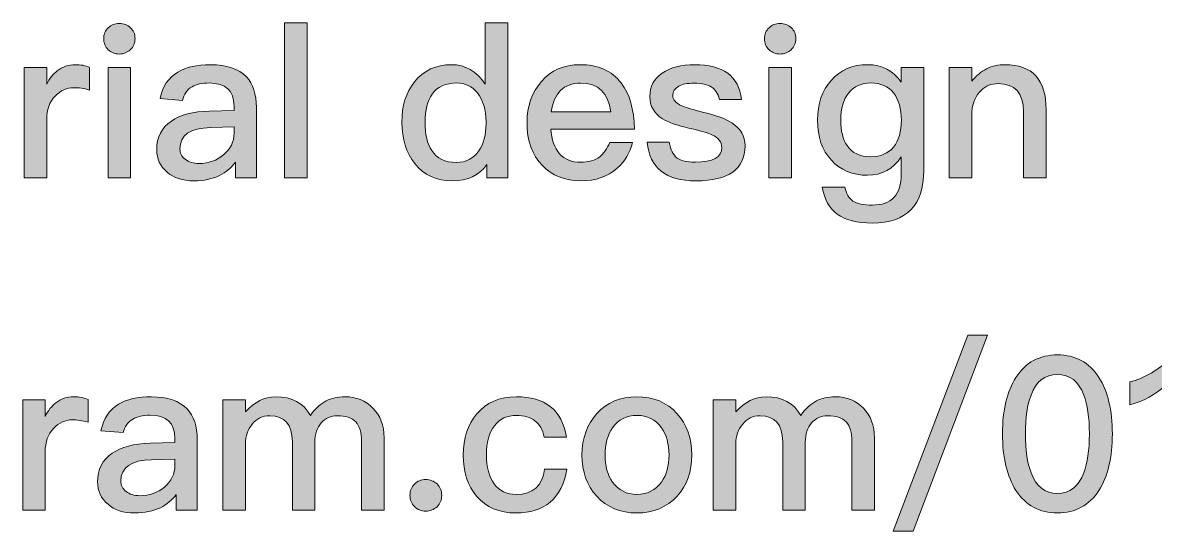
# Model space of a CAD drawing. Header units: millimetres. Extents: x 295.7 to 391, y 163.6 to 217.8.
# Drawn here: x 345.69 to 362.58, y 195.68 to 203.26 of the extents above; entities that cross this region are included whole.
import ezdxf

# ---------------------------------------------------------------- set-up
doc = ezdxf.new("R2010")
doc.units = ezdxf.units.MM
doc.header["$MEASUREMENT"] = 0
doc.layers.add('Layer 2', color=7, linetype='Continuous', lineweight=0)

# ---------------------------------------------------------------- blocks, each defined once
blk = doc.blocks.new('Block_1')
at = {"layer": 'Layer 2', "true_color": 0x7f7f7f, "transparency": 33554687}
h = blk.add_hatch(color=8, dxfattribs=at)
h.dxf.hatch_style = 2
edge = h.paths.add_edge_path()
edge.add_spline(control_points=[(347.295, 202.587), (347.295, 202.587), (347.295, 200.945), (347.295, 200.945), (347.295, 200.945), (346.959, 200.945), (346.959, 200.945), (346.959, 200.945), (346.959, 202.587), (346.959, 202.587), (346.959, 202.587), (347.295, 202.587), (347.295, 202.587)], knot_values=[0, 0, 0, 0, 1, 1, 1, 2, 2, 2, 3, 3, 3, 4, 4, 4, 4], degree=3, periodic=0)
edge = h.paths.add_edge_path()
edge.add_spline(control_points=[(347.295, 203.181), (347.34, 203.139), (347.362, 203.085), (347.362, 203.019), (347.362, 202.952), (347.337, 202.898), (347.292, 202.854), (347.248, 202.812), (347.191, 202.79), (347.127, 202.79), (347.06, 202.79), (347.006, 202.812), (346.962, 202.854), (346.917, 202.898), (346.895, 202.955), (346.895, 203.019), (346.895, 203.085), (346.917, 203.139), (346.962, 203.181), (347.006, 203.225), (347.06, 203.244), (347.127, 203.244), (347.194, 203.244), (347.251, 203.225), (347.295, 203.181)], knot_values=[0, 0, 0, 0, 1, 1, 1, 2, 2, 2, 3, 3, 3, 4, 4, 4, 5, 5, 5, 6, 6, 6, 7, 7, 7, 8, 8, 8, 8], degree=3, periodic=0)
h = blk.add_hatch(color=8, dxfattribs=at)
h.dxf.hatch_style = 2
edge = h.paths.add_edge_path()
edge.add_spline(control_points=[(349.93, 203.257), (349.93, 203.257), (349.93, 200.945), (349.93, 200.945), (349.93, 200.945), (349.594, 200.945), (349.594, 200.945), (349.594, 200.945), (349.594, 203.257), (349.594, 203.257), (349.594, 203.257), (349.93, 203.257), (349.93, 203.257)], knot_values=[0, 0, 0, 0, 1, 1, 1, 2, 2, 2, 3, 3, 3, 4, 4, 4, 4], degree=3, periodic=0)
h = blk.add_hatch(color=8, dxfattribs=at)
h.dxf.hatch_style = 2
edge = h.paths.add_edge_path()
edge.add_spline(control_points=[(351.794, 202.19), (351.724, 202.094), (351.689, 201.955), (351.689, 201.774), (351.689, 201.593), (351.721, 201.453), (351.788, 201.351), (351.864, 201.234), (351.988, 201.174), (352.153, 201.174), (352.299, 201.174), (352.41, 201.234), (352.493, 201.348), (352.563, 201.453), (352.598, 201.586), (352.598, 201.752), (352.598, 201.752), (352.598, 201.78), (352.598, 201.78), (352.598, 201.958), (352.553, 202.101), (352.47, 202.209), (352.388, 202.31), (352.287, 202.358), (352.162, 202.358), (351.997, 202.358), (351.873, 202.304), (351.794, 202.19)], knot_values=[0, 0, 0, 0, 1, 1, 1, 2, 2, 2, 3, 3, 3, 4, 4, 4, 5, 5, 5, 6, 6, 6, 7, 7, 7, 8, 8, 8, 9, 9, 9, 9], degree=3, periodic=0)
edge = h.paths.add_edge_path()
edge.add_spline(control_points=[(352.925, 203.257), (352.925, 203.257), (352.925, 200.945), (352.925, 200.945), (352.925, 200.945), (352.61, 200.945), (352.61, 200.945), (352.61, 200.945), (352.61, 201.142), (352.61, 201.142), (352.496, 200.983), (352.324, 200.9), (352.102, 200.9), (351.861, 200.9), (351.67, 200.986), (351.534, 201.158), (351.407, 201.316), (351.343, 201.523), (351.343, 201.774), (351.343, 202.015), (351.404, 202.215), (351.531, 202.374), (351.664, 202.545), (351.851, 202.631), (352.086, 202.631), (352.287, 202.631), (352.455, 202.536), (352.588, 202.342), (352.588, 202.342), (352.588, 203.257), (352.588, 203.257), (352.588, 203.257), (352.925, 203.257), (352.925, 203.257)], knot_values=[0, 0, 0, 0, 1, 1, 1, 2, 2, 2, 3, 3, 3, 4, 4, 4, 5, 5, 5, 6, 6, 6, 7, 7, 7, 8, 8, 8, 9, 9, 9, 10, 10, 10, 11, 11, 11, 11], degree=3, periodic=0)
h = blk.add_hatch(color=8, dxfattribs=at)
h.dxf.hatch_style = 2
edge = h.paths.add_edge_path()
edge.add_spline(control_points=[(357.153, 202.587), (357.153, 202.587), (357.153, 200.945), (357.153, 200.945), (357.153, 200.945), (356.817, 200.945), (356.817, 200.945), (356.817, 200.945), (356.817, 202.587), (356.817, 202.587), (356.817, 202.587), (357.153, 202.587), (357.153, 202.587)], knot_values=[0, 0, 0, 0, 1, 1, 1, 2, 2, 2, 3, 3, 3, 4, 4, 4, 4], degree=3, periodic=0)
edge = h.paths.add_edge_path()
edge.add_spline(control_points=[(357.153, 203.181), (357.198, 203.139), (357.22, 203.085), (357.22, 203.019), (357.22, 202.952), (357.195, 202.898), (357.15, 202.854), (357.106, 202.812), (357.049, 202.79), (356.985, 202.79), (356.918, 202.79), (356.864, 202.812), (356.82, 202.854), (356.775, 202.898), (356.753, 202.955), (356.753, 203.019), (356.753, 203.085), (356.775, 203.139), (356.82, 203.181), (356.864, 203.225), (356.918, 203.244), (356.985, 203.244), (357.052, 203.244), (357.109, 203.225), (357.153, 203.181)], knot_values=[0, 0, 0, 0, 1, 1, 1, 2, 2, 2, 3, 3, 3, 4, 4, 4, 5, 5, 5, 6, 6, 6, 7, 7, 7, 8, 8, 8, 8], degree=3, periodic=0)
h = blk.add_hatch(color=8, dxfattribs=at)
h.dxf.hatch_style = 2
edge = h.paths.add_edge_path()
edge.add_spline(control_points=[(346.683, 202.59), (346.683, 202.59), (346.683, 202.253), (346.683, 202.253), (346.6, 202.279), (346.521, 202.288), (346.445, 202.288), (346.343, 202.288), (346.251, 202.247), (346.171, 202.164), (346.086, 202.076), (346.044, 201.958), (346.044, 201.815), (346.044, 201.815), (346.044, 200.945), (346.044, 200.945), (346.044, 200.945), (345.708, 200.945), (345.708, 200.945), (345.708, 200.945), (345.708, 202.587), (345.708, 202.587), (345.708, 202.587), (346.044, 202.587), (346.044, 202.587), (346.044, 202.587), (346.044, 202.339), (346.044, 202.339), (346.086, 202.428), (346.14, 202.495), (346.203, 202.539), (346.279, 202.603), (346.368, 202.631), (346.47, 202.631), (346.552, 202.631), (346.626, 202.619), (346.683, 202.59)], knot_values=[0, 0, 0, 0, 1, 1, 1, 2, 2, 2, 3, 3, 3, 4, 4, 4, 5, 5, 5, 6, 6, 6, 7, 7, 7, 8, 8, 8, 9, 9, 9, 10, 10, 10, 11, 11, 11, 12, 12, 12, 12], degree=3, periodic=0)
h = blk.add_hatch(color=8, dxfattribs=at)
h.dxf.hatch_style = 2
edge = h.paths.add_edge_path()
edge.add_spline(control_points=[(348.492, 201.694), (348.184, 201.688), (348.032, 201.58), (348.032, 201.377), (348.032, 201.313), (348.057, 201.262), (348.111, 201.221), (348.162, 201.18), (348.232, 201.158), (348.318, 201.158), (348.461, 201.158), (348.581, 201.202), (348.683, 201.288), (348.785, 201.374), (348.839, 201.482), (348.839, 201.609), (348.839, 201.609), (348.839, 201.704), (348.839, 201.704), (348.839, 201.704), (348.492, 201.694), (348.492, 201.694)], knot_values=[0, 0, 0, 0, 1, 1, 1, 2, 2, 2, 3, 3, 3, 4, 4, 4, 5, 5, 5, 6, 6, 6, 7, 7, 7, 7], degree=3, periodic=0)
edge = h.paths.add_edge_path()
edge.add_spline(control_points=[(349.023, 202.45), (349.121, 202.345), (349.172, 202.193), (349.172, 201.993), (349.172, 201.993), (349.172, 200.945), (349.172, 200.945), (349.172, 200.945), (348.861, 200.945), (348.861, 200.945), (348.861, 200.945), (348.861, 201.177), (348.861, 201.177), (348.797, 201.094), (348.718, 201.027), (348.623, 200.98), (348.514, 200.929), (348.388, 200.9), (348.242, 200.9), (348.07, 200.9), (347.937, 200.945), (347.841, 201.031), (347.737, 201.116), (347.686, 201.228), (347.686, 201.364), (347.686, 201.548), (347.759, 201.691), (347.905, 201.79), (348.038, 201.885), (348.229, 201.933), (348.47, 201.939), (348.47, 201.939), (348.839, 201.948), (348.839, 201.948), (348.839, 201.948), (348.839, 202.015), (348.839, 202.015), (348.839, 202.244), (348.715, 202.358), (348.467, 202.358), (348.362, 202.358), (348.276, 202.339), (348.213, 202.301), (348.137, 202.257), (348.089, 202.19), (348.07, 202.098), (348.07, 202.098), (347.737, 202.126), (347.737, 202.126), (347.771, 202.304), (347.861, 202.438), (348, 202.52), (348.121, 202.596), (348.286, 202.631), (348.489, 202.631), (348.73, 202.631), (348.908, 202.571), (349.023, 202.45)], knot_values=[0, 0, 0, 0, 1, 1, 1, 2, 2, 2, 3, 3, 3, 4, 4, 4, 5, 5, 5, 6, 6, 6, 7, 7, 7, 8, 8, 8, 9, 9, 9, 10, 10, 10, 11, 11, 11, 12, 12, 12, 13, 13, 13, 14, 14, 14, 15, 15, 15, 16, 16, 16, 17, 17, 17, 18, 18, 18, 19, 19, 19, 19], degree=3, periodic=0)
h = blk.add_hatch(color=8, dxfattribs=at)
h.dxf.hatch_style = 2
edge = h.paths.add_edge_path()
edge.add_spline(control_points=[(353.709, 202.244), (353.639, 202.171), (353.591, 202.066), (353.572, 201.926), (353.572, 201.926), (354.458, 201.926), (354.458, 201.926), (354.426, 202.212), (354.277, 202.355), (354.01, 202.355), (353.883, 202.355), (353.785, 202.32), (353.709, 202.244)], knot_values=[0, 0, 0, 0, 1, 1, 1, 2, 2, 2, 3, 3, 3, 4, 4, 4, 4], degree=3, periodic=0)
edge = h.paths.add_edge_path()
edge.add_spline(control_points=[(354.614, 202.358), (354.741, 202.193), (354.808, 201.964), (354.811, 201.672), (354.811, 201.672), (353.566, 201.672), (353.566, 201.672), (353.578, 201.513), (353.62, 201.389), (353.696, 201.304), (353.772, 201.221), (353.877, 201.177), (354.01, 201.177), (354.128, 201.177), (354.223, 201.205), (354.296, 201.259), (354.353, 201.304), (354.401, 201.377), (354.446, 201.472), (354.446, 201.472), (354.782, 201.472), (354.782, 201.472), (354.744, 201.32), (354.671, 201.189), (354.556, 201.088), (354.414, 200.964), (354.233, 200.9), (354.014, 200.9), (353.772, 200.9), (353.578, 200.977), (353.439, 201.126), (353.286, 201.285), (353.21, 201.497), (353.21, 201.767), (353.21, 202.012), (353.28, 202.215), (353.426, 202.38), (353.566, 202.549), (353.759, 202.631), (354.001, 202.631), (354.267, 202.631), (354.474, 202.542), (354.614, 202.358)], knot_values=[0, 0, 0, 0, 1, 1, 1, 2, 2, 2, 3, 3, 3, 4, 4, 4, 5, 5, 5, 6, 6, 6, 7, 7, 7, 8, 8, 8, 9, 9, 9, 10, 10, 10, 11, 11, 11, 12, 12, 12, 13, 13, 13, 14, 14, 14, 14], degree=3, periodic=0)
h = blk.add_hatch(color=8, dxfattribs=at)
h.dxf.hatch_style = 2
edge = h.paths.add_edge_path()
edge.add_spline(control_points=[(356.408, 202.114), (356.408, 202.114), (356.081, 202.114), (356.081, 202.114), (356.055, 202.202), (356.017, 202.263), (355.963, 202.298), (355.906, 202.336), (355.817, 202.355), (355.703, 202.355), (355.601, 202.355), (355.525, 202.342), (355.474, 202.31), (355.414, 202.279), (355.385, 202.228), (355.385, 202.164), (355.385, 202.107), (355.429, 202.06), (355.518, 202.018), (355.576, 201.993), (355.684, 201.961), (355.849, 201.92), (356.036, 201.875), (356.176, 201.821), (356.265, 201.764), (356.395, 201.682), (356.462, 201.567), (356.462, 201.421), (356.462, 201.075), (356.217, 200.9), (355.731, 200.9), (355.28, 200.9), (355.039, 201.094), (355.001, 201.475), (355.001, 201.475), (355.331, 201.475), (355.331, 201.475), (355.35, 201.364), (355.391, 201.285), (355.448, 201.24), (355.506, 201.199), (355.594, 201.177), (355.722, 201.177), (355.982, 201.177), (356.115, 201.253), (356.115, 201.399), (356.115, 201.478), (356.065, 201.542), (355.969, 201.586), (355.919, 201.612), (355.807, 201.644), (355.639, 201.682), (355.445, 201.726), (355.309, 201.774), (355.233, 201.825), (355.106, 201.904), (355.042, 202.015), (355.042, 202.155), (355.042, 202.304), (355.103, 202.422), (355.226, 202.504), (355.35, 202.59), (355.512, 202.631), (355.709, 202.631), (356.135, 202.631), (356.37, 202.46), (356.408, 202.114)], knot_values=[0, 0, 0, 0, 1, 1, 1, 2, 2, 2, 3, 3, 3, 4, 4, 4, 5, 5, 5, 6, 6, 6, 7, 7, 7, 8, 8, 8, 9, 9, 9, 10, 10, 10, 11, 11, 11, 12, 12, 12, 13, 13, 13, 14, 14, 14, 15, 15, 15, 16, 16, 16, 17, 17, 17, 18, 18, 18, 19, 19, 19, 20, 20, 20, 21, 21, 21, 22, 22, 22, 22], degree=3, periodic=0)
h = blk.add_hatch(color=8, dxfattribs=at)
h.dxf.hatch_style = 2
edge = h.paths.add_edge_path()
edge.add_spline(control_points=[(358.011, 202.209), (357.928, 202.114), (357.89, 201.977), (357.89, 201.802), (357.89, 201.644), (357.922, 201.517), (357.985, 201.424), (358.058, 201.316), (358.176, 201.259), (358.341, 201.259), (358.484, 201.259), (358.595, 201.307), (358.678, 201.402), (358.754, 201.501), (358.795, 201.634), (358.795, 201.802), (358.795, 201.974), (358.754, 202.11), (358.678, 202.209), (358.595, 202.31), (358.484, 202.358), (358.341, 202.358), (358.198, 202.358), (358.087, 202.31), (358.011, 202.209)], knot_values=[0, 0, 0, 0, 1, 1, 1, 2, 2, 2, 3, 3, 3, 4, 4, 4, 5, 5, 5, 6, 6, 6, 7, 7, 7, 8, 8, 8, 8], degree=3, periodic=0)
edge = h.paths.add_edge_path()
edge.add_spline(control_points=[(358.792, 202.368), (358.792, 202.368), (358.792, 202.587), (358.792, 202.587), (358.792, 202.587), (359.129, 202.587), (359.129, 202.587), (359.129, 202.587), (359.129, 201.053), (359.129, 201.053), (359.129, 200.532), (358.871, 200.271), (358.363, 200.271), (358.135, 200.271), (357.96, 200.316), (357.839, 200.402), (357.719, 200.491), (357.646, 200.624), (357.614, 200.805), (357.614, 200.805), (357.951, 200.805), (357.951, 200.805), (357.97, 200.71), (358.008, 200.64), (358.071, 200.599), (358.131, 200.561), (358.23, 200.538), (358.363, 200.538), (358.649, 200.538), (358.792, 200.694), (358.792, 201.002), (358.792, 201.002), (358.792, 201.256), (358.792, 201.256), (358.671, 201.075), (358.506, 200.983), (358.29, 200.983), (358.068, 200.983), (357.887, 201.059), (357.75, 201.208), (357.611, 201.358), (357.544, 201.555), (357.544, 201.802), (357.544, 202.05), (357.611, 202.247), (357.75, 202.399), (357.887, 202.555), (358.068, 202.631), (358.29, 202.631), (358.506, 202.631), (358.671, 202.545), (358.792, 202.368)], knot_values=[0, 0, 0, 0, 1, 1, 1, 2, 2, 2, 3, 3, 3, 4, 4, 4, 5, 5, 5, 6, 6, 6, 7, 7, 7, 8, 8, 8, 9, 9, 9, 10, 10, 10, 11, 11, 11, 12, 12, 12, 13, 13, 13, 14, 14, 14, 15, 15, 15, 16, 16, 16, 17, 17, 17, 17], degree=3, periodic=0)
h = blk.add_hatch(color=8, dxfattribs=at)
h.dxf.hatch_style = 2
edge = h.paths.add_edge_path()
edge.add_spline(control_points=[(360.954, 201.958), (360.954, 201.958), (360.954, 200.945), (360.954, 200.945), (360.954, 200.945), (360.617, 200.945), (360.617, 200.945), (360.617, 200.945), (360.617, 201.929), (360.617, 201.929), (360.617, 202.209), (360.487, 202.349), (360.233, 202.349), (360.138, 202.349), (360.052, 202.317), (359.983, 202.247), (359.906, 202.171), (359.858, 202.066), (359.846, 201.933), (359.846, 201.933), (359.846, 200.945), (359.846, 200.945), (359.846, 200.945), (359.509, 200.945), (359.509, 200.945), (359.509, 200.945), (359.509, 202.587), (359.509, 202.587), (359.509, 202.587), (359.846, 202.587), (359.846, 202.587), (359.846, 202.587), (359.846, 202.384), (359.846, 202.384), (359.909, 202.466), (359.983, 202.526), (360.065, 202.568), (360.148, 202.612), (360.24, 202.631), (360.341, 202.631), (360.748, 202.631), (360.954, 202.409), (360.954, 201.958)], knot_values=[0, 0, 0, 0, 1, 1, 1, 2, 2, 2, 3, 3, 3, 4, 4, 4, 5, 5, 5, 6, 6, 6, 7, 7, 7, 8, 8, 8, 9, 9, 9, 10, 10, 10, 11, 11, 11, 12, 12, 12, 13, 13, 13, 14, 14, 14, 14], degree=3, periodic=0)
at = {"layer": 'Layer 2'}
for points, knots in [([(347.295, 203.181), (347.34, 203.139), (347.362, 203.085), (347.362, 203.019), (347.362, 202.952), (347.337, 202.898), (347.292, 202.854), (347.248, 202.812), (347.191, 202.79), (347.127, 202.79), (347.06, 202.79), (347.006, 202.812), (346.962, 202.854), (346.917, 202.898), (346.895, 202.955), (346.895, 203.019), (346.895, 203.085), (346.917, 203.139), (346.962, 203.181), (347.006, 203.225), (347.06, 203.244), (347.127, 203.244), (347.194, 203.244), (347.251, 203.225), (347.295, 203.181)], [0, 0, 0, 0, 1, 1, 1, 2, 2, 2, 3, 3, 3, 4, 4, 4, 5, 5, 5, 6, 6, 6, 7, 7, 7, 8, 8, 8, 8]), ([(349.93, 203.257), (349.93, 203.257), (349.93, 200.945), (349.93, 200.945), (349.93, 200.945), (349.594, 200.945), (349.594, 200.945), (349.594, 200.945), (349.594, 203.257), (349.594, 203.257), (349.594, 203.257), (349.93, 203.257), (349.93, 203.257)], [0, 0, 0, 0, 1, 1, 1, 2, 2, 2, 3, 3, 3, 4, 4, 4, 4]), ([(352.925, 203.257), (352.925, 203.257), (352.925, 200.945), (352.925, 200.945), (352.925, 200.945), (352.61, 200.945), (352.61, 200.945), (352.61, 200.945), (352.61, 201.142), (352.61, 201.142), (352.496, 200.983), (352.324, 200.9), (352.102, 200.9), (351.861, 200.9), (351.67, 200.986), (351.534, 201.158), (351.407, 201.316), (351.343, 201.523), (351.343, 201.774), (351.343, 202.015), (351.404, 202.215), (351.531, 202.374), (351.664, 202.545), (351.851, 202.631), (352.086, 202.631), (352.287, 202.631), (352.455, 202.536), (352.588, 202.342), (352.588, 202.342), (352.588, 203.257), (352.588, 203.257), (352.588, 203.257), (352.925, 203.257), (352.925, 203.257)], [0, 0, 0, 0, 1, 1, 1, 2, 2, 2, 3, 3, 3, 4, 4, 4, 5, 5, 5, 6, 6, 6, 7, 7, 7, 8, 8, 8, 9, 9, 9, 10, 10, 10, 11, 11, 11, 11]), ([(357.153, 203.181), (357.198, 203.139), (357.22, 203.085), (357.22, 203.019), (357.22, 202.952), (357.195, 202.898), (357.15, 202.854), (357.106, 202.812), (357.049, 202.79), (356.985, 202.79), (356.918, 202.79), (356.864, 202.812), (356.82, 202.854), (356.775, 202.898), (356.753, 202.955), (356.753, 203.019), (356.753, 203.085), (356.775, 203.139), (356.82, 203.181), (356.864, 203.225), (356.918, 203.244), (356.985, 203.244), (357.052, 203.244), (357.109, 203.225), (357.153, 203.181)], [0, 0, 0, 0, 1, 1, 1, 2, 2, 2, 3, 3, 3, 4, 4, 4, 5, 5, 5, 6, 6, 6, 7, 7, 7, 8, 8, 8, 8]), ([(346.683, 202.59), (346.683, 202.59), (346.683, 202.253), (346.683, 202.253), (346.6, 202.279), (346.521, 202.288), (346.445, 202.288), (346.343, 202.288), (346.251, 202.247), (346.171, 202.164), (346.086, 202.076), (346.044, 201.958), (346.044, 201.815), (346.044, 201.815), (346.044, 200.945), (346.044, 200.945), (346.044, 200.945), (345.708, 200.945), (345.708, 200.945), (345.708, 200.945), (345.708, 202.587), (345.708, 202.587), (345.708, 202.587), (346.044, 202.587), (346.044, 202.587), (346.044, 202.587), (346.044, 202.339), (346.044, 202.339), (346.086, 202.428), (346.14, 202.495), (346.203, 202.539), (346.279, 202.603), (346.368, 202.631), (346.47, 202.631), (346.552, 202.631), (346.626, 202.619), (346.683, 202.59)], [0, 0, 0, 0, 1, 1, 1, 2, 2, 2, 3, 3, 3, 4, 4, 4, 5, 5, 5, 6, 6, 6, 7, 7, 7, 8, 8, 8, 9, 9, 9, 10, 10, 10, 11, 11, 11, 12, 12, 12, 12]), ([(349.023, 202.45), (349.121, 202.345), (349.172, 202.193), (349.172, 201.993), (349.172, 201.993), (349.172, 200.945), (349.172, 200.945), (349.172, 200.945), (348.861, 200.945), (348.861, 200.945), (348.861, 200.945), (348.861, 201.177), (348.861, 201.177), (348.797, 201.094), (348.718, 201.027), (348.623, 200.98), (348.514, 200.929), (348.388, 200.9), (348.242, 200.9), (348.07, 200.9), (347.937, 200.945), (347.841, 201.031), (347.737, 201.116), (347.686, 201.228), (347.686, 201.364), (347.686, 201.548), (347.759, 201.691), (347.905, 201.79), (348.038, 201.885), (348.229, 201.933), (348.47, 201.939), (348.47, 201.939), (348.839, 201.948), (348.839, 201.948), (348.839, 201.948), (348.839, 202.015), (348.839, 202.015), (348.839, 202.244), (348.715, 202.358), (348.467, 202.358), (348.362, 202.358), (348.276, 202.339), (348.213, 202.301), (348.137, 202.257), (348.089, 202.19), (348.07, 202.098), (348.07, 202.098), (347.737, 202.126), (347.737, 202.126), (347.771, 202.304), (347.861, 202.438), (348, 202.52), (348.121, 202.596), (348.286, 202.631), (348.489, 202.631), (348.73, 202.631), (348.908, 202.571), (349.023, 202.45)], [0, 0, 0, 0, 1, 1, 1, 2, 2, 2, 3, 3, 3, 4, 4, 4, 5, 5, 5, 6, 6, 6, 7, 7, 7, 8, 8, 8, 9, 9, 9, 10, 10, 10, 11, 11, 11, 12, 12, 12, 13, 13, 13, 14, 14, 14, 15, 15, 15, 16, 16, 16, 17, 17, 17, 18, 18, 18, 19, 19, 19, 19]), ([(354.614, 202.358), (354.741, 202.193), (354.808, 201.964), (354.811, 201.672), (354.811, 201.672), (353.566, 201.672), (353.566, 201.672), (353.578, 201.513), (353.62, 201.389), (353.696, 201.304), (353.772, 201.221), (353.877, 201.177), (354.01, 201.177), (354.128, 201.177), (354.223, 201.205), (354.296, 201.259), (354.353, 201.304), (354.401, 201.377), (354.446, 201.472), (354.446, 201.472), (354.782, 201.472), (354.782, 201.472), (354.744, 201.32), (354.671, 201.189), (354.556, 201.088), (354.414, 200.964), (354.233, 200.9), (354.014, 200.9), (353.772, 200.9), (353.578, 200.977), (353.439, 201.126), (353.286, 201.285), (353.21, 201.497), (353.21, 201.767), (353.21, 202.012), (353.28, 202.215), (353.426, 202.38), (353.566, 202.549), (353.759, 202.631), (354.001, 202.631), (354.267, 202.631), (354.474, 202.542), (354.614, 202.358)], [0, 0, 0, 0, 1, 1, 1, 2, 2, 2, 3, 3, 3, 4, 4, 4, 5, 5, 5, 6, 6, 6, 7, 7, 7, 8, 8, 8, 9, 9, 9, 10, 10, 10, 11, 11, 11, 12, 12, 12, 13, 13, 13, 14, 14, 14, 14]), ([(356.408, 202.114), (356.408, 202.114), (356.081, 202.114), (356.081, 202.114), (356.055, 202.202), (356.017, 202.263), (355.963, 202.298), (355.906, 202.336), (355.817, 202.355), (355.703, 202.355), (355.601, 202.355), (355.525, 202.342), (355.474, 202.31), (355.414, 202.279), (355.385, 202.228), (355.385, 202.164), (355.385, 202.107), (355.429, 202.06), (355.518, 202.018), (355.576, 201.993), (355.684, 201.961), (355.849, 201.92), (356.036, 201.875), (356.176, 201.821), (356.265, 201.764), (356.395, 201.682), (356.462, 201.567), (356.462, 201.421), (356.462, 201.075), (356.217, 200.9), (355.731, 200.9), (355.28, 200.9), (355.039, 201.094), (355.001, 201.475), (355.001, 201.475), (355.331, 201.475), (355.331, 201.475), (355.35, 201.364), (355.391, 201.285), (355.448, 201.24), (355.506, 201.199), (355.594, 201.177), (355.722, 201.177), (355.982, 201.177), (356.115, 201.253), (356.115, 201.399), (356.115, 201.478), (356.065, 201.542), (355.969, 201.586), (355.919, 201.612), (355.807, 201.644), (355.639, 201.682), (355.445, 201.726), (355.309, 201.774), (355.233, 201.825), (355.106, 201.904), (355.042, 202.015), (355.042, 202.155), (355.042, 202.304), (355.103, 202.422), (355.226, 202.504), (355.35, 202.59), (355.512, 202.631), (355.709, 202.631), (356.135, 202.631), (356.37, 202.46), (356.408, 202.114)], [0, 0, 0, 0, 1, 1, 1, 2, 2, 2, 3, 3, 3, 4, 4, 4, 5, 5, 5, 6, 6, 6, 7, 7, 7, 8, 8, 8, 9, 9, 9, 10, 10, 10, 11, 11, 11, 12, 12, 12, 13, 13, 13, 14, 14, 14, 15, 15, 15, 16, 16, 16, 17, 17, 17, 18, 18, 18, 19, 19, 19, 20, 20, 20, 21, 21, 21, 22, 22, 22, 22]), ([(358.792, 202.368), (358.792, 202.368), (358.792, 202.587), (358.792, 202.587), (358.792, 202.587), (359.129, 202.587), (359.129, 202.587), (359.129, 202.587), (359.129, 201.053), (359.129, 201.053), (359.129, 200.532), (358.871, 200.271), (358.363, 200.271), (358.135, 200.271), (357.96, 200.316), (357.839, 200.402), (357.719, 200.491), (357.646, 200.624), (357.614, 200.805), (357.614, 200.805), (357.951, 200.805), (357.951, 200.805), (357.97, 200.71), (358.008, 200.64), (358.071, 200.599), (358.131, 200.561), (358.23, 200.538), (358.363, 200.538), (358.649, 200.538), (358.792, 200.694), (358.792, 201.002), (358.792, 201.002), (358.792, 201.256), (358.792, 201.256), (358.671, 201.075), (358.506, 200.983), (358.29, 200.983), (358.068, 200.983), (357.887, 201.059), (357.75, 201.208), (357.611, 201.358), (357.544, 201.555), (357.544, 201.802), (357.544, 202.05), (357.611, 202.247), (357.75, 202.399), (357.887, 202.555), (358.068, 202.631), (358.29, 202.631), (358.506, 202.631), (358.671, 202.545), (358.792, 202.368)], [0, 0, 0, 0, 1, 1, 1, 2, 2, 2, 3, 3, 3, 4, 4, 4, 5, 5, 5, 6, 6, 6, 7, 7, 7, 8, 8, 8, 9, 9, 9, 10, 10, 10, 11, 11, 11, 12, 12, 12, 13, 13, 13, 14, 14, 14, 15, 15, 15, 16, 16, 16, 17, 17, 17, 17]), ([(360.954, 201.958), (360.954, 201.958), (360.954, 200.945), (360.954, 200.945), (360.954, 200.945), (360.617, 200.945), (360.617, 200.945), (360.617, 200.945), (360.617, 201.929), (360.617, 201.929), (360.617, 202.209), (360.487, 202.349), (360.233, 202.349), (360.138, 202.349), (360.052, 202.317), (359.983, 202.247), (359.906, 202.171), (359.858, 202.066), (359.846, 201.933), (359.846, 201.933), (359.846, 200.945), (359.846, 200.945), (359.846, 200.945), (359.509, 200.945), (359.509, 200.945), (359.509, 200.945), (359.509, 202.587), (359.509, 202.587), (359.509, 202.587), (359.846, 202.587), (359.846, 202.587), (359.846, 202.587), (359.846, 202.384), (359.846, 202.384), (359.909, 202.466), (359.983, 202.526), (360.065, 202.568), (360.148, 202.612), (360.24, 202.631), (360.341, 202.631), (360.748, 202.631), (360.954, 202.409), (360.954, 201.958)], [0, 0, 0, 0, 1, 1, 1, 2, 2, 2, 3, 3, 3, 4, 4, 4, 5, 5, 5, 6, 6, 6, 7, 7, 7, 8, 8, 8, 9, 9, 9, 10, 10, 10, 11, 11, 11, 12, 12, 12, 13, 13, 13, 14, 14, 14, 14]), ([(347.295, 202.587), (347.295, 202.587), (347.295, 200.945), (347.295, 200.945), (347.295, 200.945), (346.959, 200.945), (346.959, 200.945), (346.959, 200.945), (346.959, 202.587), (346.959, 202.587), (346.959, 202.587), (347.295, 202.587), (347.295, 202.587)], [0, 0, 0, 0, 1, 1, 1, 2, 2, 2, 3, 3, 3, 4, 4, 4, 4]), ([(357.153, 202.587), (357.153, 202.587), (357.153, 200.945), (357.153, 200.945), (357.153, 200.945), (356.817, 200.945), (356.817, 200.945), (356.817, 200.945), (356.817, 202.587), (356.817, 202.587), (356.817, 202.587), (357.153, 202.587), (357.153, 202.587)], [0, 0, 0, 0, 1, 1, 1, 2, 2, 2, 3, 3, 3, 4, 4, 4, 4]), ([(351.794, 202.19), (351.724, 202.094), (351.689, 201.955), (351.689, 201.774), (351.689, 201.593), (351.721, 201.453), (351.788, 201.351), (351.864, 201.234), (351.988, 201.174), (352.153, 201.174), (352.299, 201.174), (352.41, 201.234), (352.493, 201.348), (352.563, 201.453), (352.598, 201.586), (352.598, 201.752), (352.598, 201.752), (352.598, 201.78), (352.598, 201.78), (352.598, 201.958), (352.553, 202.101), (352.47, 202.209), (352.388, 202.31), (352.287, 202.358), (352.162, 202.358), (351.997, 202.358), (351.873, 202.304), (351.794, 202.19)], [0, 0, 0, 0, 1, 1, 1, 2, 2, 2, 3, 3, 3, 4, 4, 4, 5, 5, 5, 6, 6, 6, 7, 7, 7, 8, 8, 8, 9, 9, 9, 9]), ([(353.709, 202.244), (353.639, 202.171), (353.591, 202.066), (353.572, 201.926), (353.572, 201.926), (354.458, 201.926), (354.458, 201.926), (354.426, 202.212), (354.277, 202.355), (354.01, 202.355), (353.883, 202.355), (353.785, 202.32), (353.709, 202.244)], [0, 0, 0, 0, 1, 1, 1, 2, 2, 2, 3, 3, 3, 4, 4, 4, 4]), ([(358.011, 202.209), (357.928, 202.114), (357.89, 201.977), (357.89, 201.802), (357.89, 201.644), (357.922, 201.517), (357.985, 201.424), (358.058, 201.316), (358.176, 201.259), (358.341, 201.259), (358.484, 201.259), (358.595, 201.307), (358.678, 201.402), (358.754, 201.501), (358.795, 201.634), (358.795, 201.802), (358.795, 201.974), (358.754, 202.11), (358.678, 202.209), (358.595, 202.31), (358.484, 202.358), (358.341, 202.358), (358.198, 202.358), (358.087, 202.31), (358.011, 202.209)], [0, 0, 0, 0, 1, 1, 1, 2, 2, 2, 3, 3, 3, 4, 4, 4, 5, 5, 5, 6, 6, 6, 7, 7, 7, 8, 8, 8, 8]), ([(348.492, 201.694), (348.184, 201.688), (348.032, 201.58), (348.032, 201.377), (348.032, 201.313), (348.057, 201.262), (348.111, 201.221), (348.162, 201.18), (348.232, 201.158), (348.318, 201.158), (348.461, 201.158), (348.581, 201.202), (348.683, 201.288), (348.785, 201.374), (348.839, 201.482), (348.839, 201.609), (348.839, 201.609), (348.839, 201.704), (348.839, 201.704), (348.839, 201.704), (348.492, 201.694), (348.492, 201.694)], [0, 0, 0, 0, 1, 1, 1, 2, 2, 2, 3, 3, 3, 4, 4, 4, 5, 5, 5, 6, 6, 6, 7, 7, 7, 7])]:
    blk.add_open_spline(points, degree=3, knots=knots, dxfattribs=at)
blk = doc.blocks.new('Block_2')
at = {"layer": 'Layer 2', "true_color": 0x000000, "transparency": 33554687}
h = blk.add_hatch(color=18, dxfattribs=at)
h.dxf.hatch_style = 2
edge = h.paths.add_edge_path()
edge.add_spline(control_points=[(360.078, 198.599), (360.078, 198.599), (358.97, 195.677), (358.97, 195.677), (358.97, 195.677), (358.674, 195.677), (358.674, 195.677), (358.674, 195.677), (359.786, 198.599), (359.786, 198.599), (359.786, 198.599), (360.078, 198.599), (360.078, 198.599)], knot_values=[0, 0, 0, 0, 1, 1, 1, 2, 2, 2, 3, 3, 3, 4, 4, 4, 4], degree=3, periodic=0)
h = blk.add_hatch(color=18, dxfattribs=at)
h.dxf.hatch_style = 2
edge = h.paths.add_edge_path()
edge.add_spline(control_points=[(360.729, 197.706), (360.672, 197.566), (360.646, 197.373), (360.646, 197.128), (360.646, 196.887), (360.672, 196.693), (360.729, 196.55), (360.805, 196.347), (360.935, 196.242), (361.123, 196.242), (361.307, 196.242), (361.44, 196.347), (361.517, 196.55), (361.57, 196.693), (361.599, 196.887), (361.599, 197.128), (361.599, 197.373), (361.57, 197.566), (361.517, 197.706), (361.44, 197.912), (361.307, 198.014), (361.123, 198.014), (360.935, 198.014), (360.805, 197.912), (360.729, 197.706)], knot_values=[0, 0, 0, 0, 1, 1, 1, 2, 2, 2, 3, 3, 3, 4, 4, 4, 5, 5, 5, 6, 6, 6, 7, 7, 7, 8, 8, 8, 8], degree=3, periodic=0)
edge = h.paths.add_edge_path()
edge.add_spline(control_points=[(361.742, 197.97), (361.875, 197.76), (361.942, 197.481), (361.942, 197.128), (361.942, 196.779), (361.875, 196.496), (361.742, 196.286), (361.596, 196.064), (361.389, 195.95), (361.123, 195.95), (360.856, 195.95), (360.649, 196.064), (360.503, 196.286), (360.37, 196.496), (360.303, 196.776), (360.303, 197.128), (360.303, 197.484), (360.37, 197.763), (360.503, 197.97), (360.649, 198.195), (360.856, 198.306), (361.123, 198.306), (361.389, 198.306), (361.596, 198.195), (361.742, 197.97)], knot_values=[0, 0, 0, 0, 1, 1, 1, 2, 2, 2, 3, 3, 3, 4, 4, 4, 5, 5, 5, 6, 6, 6, 7, 7, 7, 8, 8, 8, 8], degree=3, periodic=0)
h = blk.add_hatch(color=18, dxfattribs=at)
h.dxf.hatch_style = 2
edge = h.paths.add_edge_path()
edge.add_spline(control_points=[(363.072, 198.262), (363.072, 198.262), (363.072, 195.994), (363.072, 195.994), (363.072, 195.994), (362.726, 195.994), (362.726, 195.994), (362.726, 195.994), (362.726, 197.846), (362.726, 197.846), (362.589, 197.716), (362.415, 197.62), (362.205, 197.56), (362.205, 197.56), (362.205, 197.903), (362.205, 197.903), (362.307, 197.928), (362.412, 197.973), (362.526, 198.036), (362.64, 198.106), (362.735, 198.179), (362.812, 198.262), (362.812, 198.262), (363.072, 198.262), (363.072, 198.262)], knot_values=[0, 0, 0, 0, 1, 1, 1, 2, 2, 2, 3, 3, 3, 4, 4, 4, 5, 5, 5, 6, 6, 6, 7, 7, 7, 8, 8, 8, 8], degree=3, periodic=0)
h = blk.add_hatch(color=18, dxfattribs=at)
h.dxf.hatch_style = 2
edge = h.paths.add_edge_path()
edge.add_spline(control_points=[(346.661, 197.639), (346.661, 197.639), (346.661, 197.303), (346.661, 197.303), (346.578, 197.328), (346.499, 197.338), (346.423, 197.338), (346.321, 197.338), (346.229, 197.296), (346.149, 197.214), (346.064, 197.125), (346.022, 197.007), (346.022, 196.864), (346.022, 196.864), (346.022, 195.994), (346.022, 195.994), (346.022, 195.994), (345.686, 195.994), (345.686, 195.994), (345.686, 195.994), (345.686, 197.636), (345.686, 197.636), (345.686, 197.636), (346.022, 197.636), (346.022, 197.636), (346.022, 197.636), (346.022, 197.388), (346.022, 197.388), (346.064, 197.477), (346.118, 197.544), (346.181, 197.589), (346.257, 197.652), (346.346, 197.681), (346.448, 197.681), (346.53, 197.681), (346.603, 197.668), (346.661, 197.639)], knot_values=[0, 0, 0, 0, 1, 1, 1, 2, 2, 2, 3, 3, 3, 4, 4, 4, 5, 5, 5, 6, 6, 6, 7, 7, 7, 8, 8, 8, 9, 9, 9, 10, 10, 10, 11, 11, 11, 12, 12, 12, 12], degree=3, periodic=0)
h = blk.add_hatch(color=18, dxfattribs=at)
h.dxf.hatch_style = 2
edge = h.paths.add_edge_path()
edge.add_spline(control_points=[(347.61, 196.744), (347.302, 196.737), (347.15, 196.629), (347.15, 196.426), (347.15, 196.363), (347.175, 196.312), (347.229, 196.271), (347.28, 196.229), (347.35, 196.207), (347.435, 196.207), (347.578, 196.207), (347.699, 196.251), (347.801, 196.337), (347.902, 196.423), (347.956, 196.531), (347.956, 196.658), (347.956, 196.658), (347.956, 196.753), (347.956, 196.753), (347.956, 196.753), (347.61, 196.744), (347.61, 196.744)], knot_values=[0, 0, 0, 0, 1, 1, 1, 2, 2, 2, 3, 3, 3, 4, 4, 4, 5, 5, 5, 6, 6, 6, 7, 7, 7, 7], degree=3, periodic=0)
edge = h.paths.add_edge_path()
edge.add_spline(control_points=[(348.14, 197.5), (348.239, 197.395), (348.29, 197.242), (348.29, 197.042), (348.29, 197.042), (348.29, 195.994), (348.29, 195.994), (348.29, 195.994), (347.978, 195.994), (347.978, 195.994), (347.978, 195.994), (347.978, 196.226), (347.978, 196.226), (347.915, 196.144), (347.835, 196.077), (347.74, 196.029), (347.632, 195.978), (347.505, 195.95), (347.359, 195.95), (347.187, 195.95), (347.054, 195.994), (346.959, 196.08), (346.854, 196.166), (346.803, 196.277), (346.803, 196.414), (346.803, 196.598), (346.876, 196.741), (347.022, 196.839), (347.156, 196.934), (347.346, 196.982), (347.588, 196.988), (347.588, 196.988), (347.956, 196.998), (347.956, 196.998), (347.956, 196.998), (347.956, 197.064), (347.956, 197.064), (347.956, 197.293), (347.832, 197.408), (347.585, 197.408), (347.48, 197.408), (347.394, 197.388), (347.33, 197.35), (347.254, 197.306), (347.207, 197.239), (347.187, 197.147), (347.187, 197.147), (346.854, 197.176), (346.854, 197.176), (346.889, 197.354), (346.978, 197.487), (347.118, 197.57), (347.238, 197.646), (347.403, 197.681), (347.607, 197.681), (347.848, 197.681), (348.026, 197.62), (348.14, 197.5)], knot_values=[0, 0, 0, 0, 1, 1, 1, 2, 2, 2, 3, 3, 3, 4, 4, 4, 5, 5, 5, 6, 6, 6, 7, 7, 7, 8, 8, 8, 9, 9, 9, 10, 10, 10, 11, 11, 11, 12, 12, 12, 13, 13, 13, 14, 14, 14, 15, 15, 15, 16, 16, 16, 17, 17, 17, 18, 18, 18, 19, 19, 19, 19], degree=3, periodic=0)
h = blk.add_hatch(color=18, dxfattribs=at)
h.dxf.hatch_style = 2
edge = h.paths.add_edge_path()
edge.add_spline(control_points=[(349.979, 197.404), (350.052, 197.506), (350.131, 197.579), (350.214, 197.62), (350.29, 197.662), (350.382, 197.681), (350.493, 197.681), (350.661, 197.681), (350.801, 197.627), (350.912, 197.512), (351.02, 197.401), (351.078, 197.255), (351.078, 197.071), (351.078, 197.071), (351.078, 195.994), (351.078, 195.994), (351.078, 195.994), (350.741, 195.994), (350.741, 195.994), (350.741, 195.994), (350.741, 197.014), (350.741, 197.014), (350.741, 197.147), (350.712, 197.245), (350.655, 197.306), (350.598, 197.369), (350.503, 197.398), (350.376, 197.398), (350.28, 197.398), (350.204, 197.363), (350.141, 197.293), (350.077, 197.223), (350.045, 197.125), (350.045, 197.004), (350.045, 197.004), (350.045, 195.994), (350.045, 195.994), (350.045, 195.994), (349.709, 195.994), (349.709, 195.994), (349.709, 195.994), (349.709, 197.011), (349.709, 197.011), (349.709, 197.271), (349.595, 197.398), (349.372, 197.398), (349.264, 197.398), (349.175, 197.357), (349.112, 197.274), (349.042, 197.195), (349.01, 197.096), (349.01, 196.982), (349.01, 196.982), (349.01, 195.994), (349.01, 195.994), (349.01, 195.994), (348.673, 195.994), (348.673, 195.994), (348.673, 195.994), (348.673, 197.636), (348.673, 197.636), (348.673, 197.636), (349.01, 197.636), (349.01, 197.636), (349.01, 197.636), (349.01, 197.455), (349.01, 197.455), (349.143, 197.608), (349.296, 197.681), (349.461, 197.681), (349.702, 197.681), (349.877, 197.589), (349.979, 197.404)], knot_values=[0, 0, 0, 0, 1, 1, 1, 2, 2, 2, 3, 3, 3, 4, 4, 4, 5, 5, 5, 6, 6, 6, 7, 7, 7, 8, 8, 8, 9, 9, 9, 10, 10, 10, 11, 11, 11, 12, 12, 12, 13, 13, 13, 14, 14, 14, 15, 15, 15, 16, 16, 16, 17, 17, 17, 18, 18, 18, 19, 19, 19, 20, 20, 20, 21, 21, 21, 22, 22, 22, 23, 23, 23, 24, 24, 24, 24], degree=3, periodic=0)
h = blk.add_hatch(color=18, dxfattribs=at)
h.dxf.hatch_style = 2
edge = h.paths.add_edge_path()
edge.add_spline(control_points=[(353.557, 197.538), (353.684, 197.436), (353.767, 197.284), (353.798, 197.08), (353.798, 197.08), (353.465, 197.08), (353.465, 197.08), (353.442, 197.192), (353.398, 197.274), (353.328, 197.325), (353.258, 197.379), (353.166, 197.404), (353.052, 197.404), (352.912, 197.404), (352.804, 197.354), (352.725, 197.249), (352.642, 197.147), (352.604, 197.001), (352.604, 196.817), (352.604, 196.633), (352.642, 196.487), (352.722, 196.382), (352.795, 196.28), (352.902, 196.226), (353.049, 196.226), (353.299, 196.226), (353.439, 196.353), (353.471, 196.601), (353.471, 196.601), (353.804, 196.601), (353.804, 196.601), (353.767, 196.382), (353.681, 196.217), (353.554, 196.109), (353.426, 196.004), (353.255, 195.95), (353.045, 195.95), (352.795, 195.95), (352.601, 196.032), (352.461, 196.197), (352.324, 196.356), (352.258, 196.56), (352.258, 196.814), (352.258, 197.061), (352.324, 197.265), (352.458, 197.423), (352.601, 197.595), (352.798, 197.681), (353.052, 197.681), (353.261, 197.681), (353.43, 197.633), (353.557, 197.538)], knot_values=[0, 0, 0, 0, 1, 1, 1, 2, 2, 2, 3, 3, 3, 4, 4, 4, 5, 5, 5, 6, 6, 6, 7, 7, 7, 8, 8, 8, 9, 9, 9, 10, 10, 10, 11, 11, 11, 12, 12, 12, 13, 13, 13, 14, 14, 14, 15, 15, 15, 16, 16, 16, 17, 17, 17, 17], degree=3, periodic=0)
h = blk.add_hatch(color=18, dxfattribs=at)
h.dxf.hatch_style = 2
edge = h.paths.add_edge_path()
edge.add_spline(control_points=[(354.487, 197.22), (354.411, 197.115), (354.376, 196.979), (354.376, 196.814), (354.376, 196.648), (354.411, 196.515), (354.487, 196.41), (354.573, 196.29), (354.693, 196.226), (354.849, 196.226), (355.005, 196.226), (355.125, 196.29), (355.214, 196.41), (355.291, 196.518), (355.329, 196.652), (355.329, 196.814), (355.329, 196.979), (355.291, 197.115), (355.214, 197.22), (355.125, 197.344), (355.005, 197.404), (354.849, 197.404), (354.693, 197.404), (354.573, 197.344), (354.487, 197.22)], knot_values=[0, 0, 0, 0, 1, 1, 1, 2, 2, 2, 3, 3, 3, 4, 4, 4, 5, 5, 5, 6, 6, 6, 7, 7, 7, 8, 8, 8, 8], degree=3, periodic=0)
edge = h.paths.add_edge_path()
edge.add_spline(control_points=[(355.446, 197.433), (355.592, 197.271), (355.669, 197.064), (355.669, 196.814), (355.669, 196.566), (355.596, 196.359), (355.449, 196.201), (355.297, 196.036), (355.097, 195.95), (354.849, 195.95), (354.601, 195.95), (354.401, 196.036), (354.249, 196.201), (354.103, 196.359), (354.03, 196.566), (354.03, 196.814), (354.03, 197.064), (354.103, 197.271), (354.252, 197.433), (354.401, 197.598), (354.601, 197.681), (354.849, 197.681), (355.097, 197.681), (355.297, 197.598), (355.446, 197.433)], knot_values=[0, 0, 0, 0, 1, 1, 1, 2, 2, 2, 3, 3, 3, 4, 4, 4, 5, 5, 5, 6, 6, 6, 7, 7, 7, 8, 8, 8, 8], degree=3, periodic=0)
h = blk.add_hatch(color=18, dxfattribs=at)
h.dxf.hatch_style = 2
edge = h.paths.add_edge_path()
edge.add_spline(control_points=[(357.294, 197.404), (357.367, 197.506), (357.447, 197.579), (357.529, 197.62), (357.605, 197.662), (357.697, 197.681), (357.808, 197.681), (357.977, 197.681), (358.117, 197.627), (358.228, 197.512), (358.336, 197.401), (358.393, 197.255), (358.393, 197.071), (358.393, 197.071), (358.393, 195.994), (358.393, 195.994), (358.393, 195.994), (358.056, 195.994), (358.056, 195.994), (358.056, 195.994), (358.056, 197.014), (358.056, 197.014), (358.056, 197.147), (358.028, 197.245), (357.971, 197.306), (357.913, 197.369), (357.818, 197.398), (357.691, 197.398), (357.596, 197.398), (357.52, 197.363), (357.456, 197.293), (357.392, 197.223), (357.361, 197.125), (357.361, 197.004), (357.361, 197.004), (357.361, 195.994), (357.361, 195.994), (357.361, 195.994), (357.024, 195.994), (357.024, 195.994), (357.024, 195.994), (357.024, 197.011), (357.024, 197.011), (357.024, 197.271), (356.91, 197.398), (356.687, 197.398), (356.579, 197.398), (356.491, 197.357), (356.427, 197.274), (356.357, 197.195), (356.325, 197.096), (356.325, 196.982), (356.325, 196.982), (356.325, 195.994), (356.325, 195.994), (356.325, 195.994), (355.989, 195.994), (355.989, 195.994), (355.989, 195.994), (355.989, 197.636), (355.989, 197.636), (355.989, 197.636), (356.325, 197.636), (356.325, 197.636), (356.325, 197.636), (356.325, 197.455), (356.325, 197.455), (356.459, 197.608), (356.611, 197.681), (356.776, 197.681), (357.018, 197.681), (357.192, 197.589), (357.294, 197.404)], knot_values=[0, 0, 0, 0, 1, 1, 1, 2, 2, 2, 3, 3, 3, 4, 4, 4, 5, 5, 5, 6, 6, 6, 7, 7, 7, 8, 8, 8, 9, 9, 9, 10, 10, 10, 11, 11, 11, 12, 12, 12, 13, 13, 13, 14, 14, 14, 15, 15, 15, 16, 16, 16, 17, 17, 17, 18, 18, 18, 19, 19, 19, 20, 20, 20, 21, 21, 21, 22, 22, 22, 23, 23, 23, 24, 24, 24, 24], degree=3, periodic=0)
h = blk.add_hatch(color=18, dxfattribs=at)
h.dxf.hatch_style = 2
edge = h.paths.add_edge_path()
edge.add_spline(control_points=[(351.867, 196.382), (351.912, 196.337), (351.937, 196.28), (351.937, 196.21), (351.937, 196.147), (351.912, 196.089), (351.867, 196.042), (351.82, 196.001), (351.763, 195.978), (351.699, 195.978), (351.629, 195.978), (351.575, 196.001), (351.534, 196.042), (351.486, 196.089), (351.464, 196.147), (351.464, 196.21), (351.464, 196.28), (351.486, 196.337), (351.534, 196.382), (351.575, 196.426), (351.629, 196.448), (351.699, 196.448), (351.763, 196.448), (351.82, 196.426), (351.867, 196.382)], knot_values=[0, 0, 0, 0, 1, 1, 1, 2, 2, 2, 3, 3, 3, 4, 4, 4, 5, 5, 5, 6, 6, 6, 7, 7, 7, 8, 8, 8, 8], degree=3, periodic=0)
at = {"layer": 'Layer 2'}
for points, knots in [([(360.078, 198.599), (360.078, 198.599), (358.97, 195.677), (358.97, 195.677), (358.97, 195.677), (358.674, 195.677), (358.674, 195.677), (358.674, 195.677), (359.786, 198.599), (359.786, 198.599), (359.786, 198.599), (360.078, 198.599), (360.078, 198.599)], [0, 0, 0, 0, 1, 1, 1, 2, 2, 2, 3, 3, 3, 4, 4, 4, 4]), ([(361.742, 197.97), (361.875, 197.76), (361.942, 197.481), (361.942, 197.128), (361.942, 196.779), (361.875, 196.496), (361.742, 196.286), (361.596, 196.064), (361.389, 195.95), (361.123, 195.95), (360.856, 195.95), (360.649, 196.064), (360.503, 196.286), (360.37, 196.496), (360.303, 196.776), (360.303, 197.128), (360.303, 197.484), (360.37, 197.763), (360.503, 197.97), (360.649, 198.195), (360.856, 198.306), (361.123, 198.306), (361.389, 198.306), (361.596, 198.195), (361.742, 197.97)], [0, 0, 0, 0, 1, 1, 1, 2, 2, 2, 3, 3, 3, 4, 4, 4, 5, 5, 5, 6, 6, 6, 7, 7, 7, 8, 8, 8, 8]), ([(363.072, 198.262), (363.072, 198.262), (363.072, 195.994), (363.072, 195.994), (363.072, 195.994), (362.726, 195.994), (362.726, 195.994), (362.726, 195.994), (362.726, 197.846), (362.726, 197.846), (362.589, 197.716), (362.415, 197.62), (362.205, 197.56), (362.205, 197.56), (362.205, 197.903), (362.205, 197.903), (362.307, 197.928), (362.412, 197.973), (362.526, 198.036), (362.64, 198.106), (362.735, 198.179), (362.812, 198.262), (362.812, 198.262), (363.072, 198.262), (363.072, 198.262)], [0, 0, 0, 0, 1, 1, 1, 2, 2, 2, 3, 3, 3, 4, 4, 4, 5, 5, 5, 6, 6, 6, 7, 7, 7, 8, 8, 8, 8]), ([(360.729, 197.706), (360.672, 197.566), (360.646, 197.373), (360.646, 197.128), (360.646, 196.887), (360.672, 196.693), (360.729, 196.55), (360.805, 196.347), (360.935, 196.242), (361.123, 196.242), (361.307, 196.242), (361.44, 196.347), (361.517, 196.55), (361.57, 196.693), (361.599, 196.887), (361.599, 197.128), (361.599, 197.373), (361.57, 197.566), (361.517, 197.706), (361.44, 197.912), (361.307, 198.014), (361.123, 198.014), (360.935, 198.014), (360.805, 197.912), (360.729, 197.706)], [0, 0, 0, 0, 1, 1, 1, 2, 2, 2, 3, 3, 3, 4, 4, 4, 5, 5, 5, 6, 6, 6, 7, 7, 7, 8, 8, 8, 8]), ([(346.661, 197.639), (346.661, 197.639), (346.661, 197.303), (346.661, 197.303), (346.578, 197.328), (346.499, 197.338), (346.423, 197.338), (346.321, 197.338), (346.229, 197.296), (346.149, 197.214), (346.064, 197.125), (346.022, 197.007), (346.022, 196.864), (346.022, 196.864), (346.022, 195.994), (346.022, 195.994), (346.022, 195.994), (345.686, 195.994), (345.686, 195.994), (345.686, 195.994), (345.686, 197.636), (345.686, 197.636), (345.686, 197.636), (346.022, 197.636), (346.022, 197.636), (346.022, 197.636), (346.022, 197.388), (346.022, 197.388), (346.064, 197.477), (346.118, 197.544), (346.181, 197.589), (346.257, 197.652), (346.346, 197.681), (346.448, 197.681), (346.53, 197.681), (346.603, 197.668), (346.661, 197.639)], [0, 0, 0, 0, 1, 1, 1, 2, 2, 2, 3, 3, 3, 4, 4, 4, 5, 5, 5, 6, 6, 6, 7, 7, 7, 8, 8, 8, 9, 9, 9, 10, 10, 10, 11, 11, 11, 12, 12, 12, 12]), ([(348.14, 197.5), (348.239, 197.395), (348.29, 197.242), (348.29, 197.042), (348.29, 197.042), (348.29, 195.994), (348.29, 195.994), (348.29, 195.994), (347.978, 195.994), (347.978, 195.994), (347.978, 195.994), (347.978, 196.226), (347.978, 196.226), (347.915, 196.144), (347.835, 196.077), (347.74, 196.029), (347.632, 195.978), (347.505, 195.95), (347.359, 195.95), (347.187, 195.95), (347.054, 195.994), (346.959, 196.08), (346.854, 196.166), (346.803, 196.277), (346.803, 196.414), (346.803, 196.598), (346.876, 196.741), (347.022, 196.839), (347.156, 196.934), (347.346, 196.982), (347.588, 196.988), (347.588, 196.988), (347.956, 196.998), (347.956, 196.998), (347.956, 196.998), (347.956, 197.064), (347.956, 197.064), (347.956, 197.293), (347.832, 197.408), (347.585, 197.408), (347.48, 197.408), (347.394, 197.388), (347.33, 197.35), (347.254, 197.306), (347.207, 197.239), (347.187, 197.147), (347.187, 197.147), (346.854, 197.176), (346.854, 197.176), (346.889, 197.354), (346.978, 197.487), (347.118, 197.57), (347.238, 197.646), (347.403, 197.681), (347.607, 197.681), (347.848, 197.681), (348.026, 197.62), (348.14, 197.5)], [0, 0, 0, 0, 1, 1, 1, 2, 2, 2, 3, 3, 3, 4, 4, 4, 5, 5, 5, 6, 6, 6, 7, 7, 7, 8, 8, 8, 9, 9, 9, 10, 10, 10, 11, 11, 11, 12, 12, 12, 13, 13, 13, 14, 14, 14, 15, 15, 15, 16, 16, 16, 17, 17, 17, 18, 18, 18, 19, 19, 19, 19]), ([(349.979, 197.404), (350.052, 197.506), (350.131, 197.579), (350.214, 197.62), (350.29, 197.662), (350.382, 197.681), (350.493, 197.681), (350.661, 197.681), (350.801, 197.627), (350.912, 197.512), (351.02, 197.401), (351.078, 197.255), (351.078, 197.071), (351.078, 197.071), (351.078, 195.994), (351.078, 195.994), (351.078, 195.994), (350.741, 195.994), (350.741, 195.994), (350.741, 195.994), (350.741, 197.014), (350.741, 197.014), (350.741, 197.147), (350.712, 197.245), (350.655, 197.306), (350.598, 197.369), (350.503, 197.398), (350.376, 197.398), (350.28, 197.398), (350.204, 197.363), (350.141, 197.293), (350.077, 197.223), (350.045, 197.125), (350.045, 197.004), (350.045, 197.004), (350.045, 195.994), (350.045, 195.994), (350.045, 195.994), (349.709, 195.994), (349.709, 195.994), (349.709, 195.994), (349.709, 197.011), (349.709, 197.011), (349.709, 197.271), (349.595, 197.398), (349.372, 197.398), (349.264, 197.398), (349.175, 197.357), (349.112, 197.274), (349.042, 197.195), (349.01, 197.096), (349.01, 196.982), (349.01, 196.982), (349.01, 195.994), (349.01, 195.994), (349.01, 195.994), (348.673, 195.994), (348.673, 195.994), (348.673, 195.994), (348.673, 197.636), (348.673, 197.636), (348.673, 197.636), (349.01, 197.636), (349.01, 197.636), (349.01, 197.636), (349.01, 197.455), (349.01, 197.455), (349.143, 197.608), (349.296, 197.681), (349.461, 197.681), (349.702, 197.681), (349.877, 197.589), (349.979, 197.404)], [0, 0, 0, 0, 1, 1, 1, 2, 2, 2, 3, 3, 3, 4, 4, 4, 5, 5, 5, 6, 6, 6, 7, 7, 7, 8, 8, 8, 9, 9, 9, 10, 10, 10, 11, 11, 11, 12, 12, 12, 13, 13, 13, 14, 14, 14, 15, 15, 15, 16, 16, 16, 17, 17, 17, 18, 18, 18, 19, 19, 19, 20, 20, 20, 21, 21, 21, 22, 22, 22, 23, 23, 23, 24, 24, 24, 24]), ([(353.557, 197.538), (353.684, 197.436), (353.767, 197.284), (353.798, 197.08), (353.798, 197.08), (353.465, 197.08), (353.465, 197.08), (353.442, 197.192), (353.398, 197.274), (353.328, 197.325), (353.258, 197.379), (353.166, 197.404), (353.052, 197.404), (352.912, 197.404), (352.804, 197.354), (352.725, 197.249), (352.642, 197.147), (352.604, 197.001), (352.604, 196.817), (352.604, 196.633), (352.642, 196.487), (352.722, 196.382), (352.795, 196.28), (352.902, 196.226), (353.049, 196.226), (353.299, 196.226), (353.439, 196.353), (353.471, 196.601), (353.471, 196.601), (353.804, 196.601), (353.804, 196.601), (353.767, 196.382), (353.681, 196.217), (353.554, 196.109), (353.426, 196.004), (353.255, 195.95), (353.045, 195.95), (352.795, 195.95), (352.601, 196.032), (352.461, 196.197), (352.324, 196.356), (352.258, 196.56), (352.258, 196.814), (352.258, 197.061), (352.324, 197.265), (352.458, 197.423), (352.601, 197.595), (352.798, 197.681), (353.052, 197.681), (353.261, 197.681), (353.43, 197.633), (353.557, 197.538)], [0, 0, 0, 0, 1, 1, 1, 2, 2, 2, 3, 3, 3, 4, 4, 4, 5, 5, 5, 6, 6, 6, 7, 7, 7, 8, 8, 8, 9, 9, 9, 10, 10, 10, 11, 11, 11, 12, 12, 12, 13, 13, 13, 14, 14, 14, 15, 15, 15, 16, 16, 16, 17, 17, 17, 17]), ([(355.446, 197.433), (355.592, 197.271), (355.669, 197.064), (355.669, 196.814), (355.669, 196.566), (355.596, 196.359), (355.449, 196.201), (355.297, 196.036), (355.097, 195.95), (354.849, 195.95), (354.601, 195.95), (354.401, 196.036), (354.249, 196.201), (354.103, 196.359), (354.03, 196.566), (354.03, 196.814), (354.03, 197.064), (354.103, 197.271), (354.252, 197.433), (354.401, 197.598), (354.601, 197.681), (354.849, 197.681), (355.097, 197.681), (355.297, 197.598), (355.446, 197.433)], [0, 0, 0, 0, 1, 1, 1, 2, 2, 2, 3, 3, 3, 4, 4, 4, 5, 5, 5, 6, 6, 6, 7, 7, 7, 8, 8, 8, 8]), ([(357.294, 197.404), (357.367, 197.506), (357.447, 197.579), (357.529, 197.62), (357.605, 197.662), (357.697, 197.681), (357.808, 197.681), (357.977, 197.681), (358.117, 197.627), (358.228, 197.512), (358.336, 197.401), (358.393, 197.255), (358.393, 197.071), (358.393, 197.071), (358.393, 195.994), (358.393, 195.994), (358.393, 195.994), (358.056, 195.994), (358.056, 195.994), (358.056, 195.994), (358.056, 197.014), (358.056, 197.014), (358.056, 197.147), (358.028, 197.245), (357.971, 197.306), (357.913, 197.369), (357.818, 197.398), (357.691, 197.398), (357.596, 197.398), (357.52, 197.363), (357.456, 197.293), (357.392, 197.223), (357.361, 197.125), (357.361, 197.004), (357.361, 197.004), (357.361, 195.994), (357.361, 195.994), (357.361, 195.994), (357.024, 195.994), (357.024, 195.994), (357.024, 195.994), (357.024, 197.011), (357.024, 197.011), (357.024, 197.271), (356.91, 197.398), (356.687, 197.398), (356.579, 197.398), (356.491, 197.357), (356.427, 197.274), (356.357, 197.195), (356.325, 197.096), (356.325, 196.982), (356.325, 196.982), (356.325, 195.994), (356.325, 195.994), (356.325, 195.994), (355.989, 195.994), (355.989, 195.994), (355.989, 195.994), (355.989, 197.636), (355.989, 197.636), (355.989, 197.636), (356.325, 197.636), (356.325, 197.636), (356.325, 197.636), (356.325, 197.455), (356.325, 197.455), (356.459, 197.608), (356.611, 197.681), (356.776, 197.681), (357.018, 197.681), (357.192, 197.589), (357.294, 197.404)], [0, 0, 0, 0, 1, 1, 1, 2, 2, 2, 3, 3, 3, 4, 4, 4, 5, 5, 5, 6, 6, 6, 7, 7, 7, 8, 8, 8, 9, 9, 9, 10, 10, 10, 11, 11, 11, 12, 12, 12, 13, 13, 13, 14, 14, 14, 15, 15, 15, 16, 16, 16, 17, 17, 17, 18, 18, 18, 19, 19, 19, 20, 20, 20, 21, 21, 21, 22, 22, 22, 23, 23, 23, 24, 24, 24, 24]), ([(354.487, 197.22), (354.411, 197.115), (354.376, 196.979), (354.376, 196.814), (354.376, 196.648), (354.411, 196.515), (354.487, 196.41), (354.573, 196.29), (354.693, 196.226), (354.849, 196.226), (355.005, 196.226), (355.125, 196.29), (355.214, 196.41), (355.291, 196.518), (355.329, 196.652), (355.329, 196.814), (355.329, 196.979), (355.291, 197.115), (355.214, 197.22), (355.125, 197.344), (355.005, 197.404), (354.849, 197.404), (354.693, 197.404), (354.573, 197.344), (354.487, 197.22)], [0, 0, 0, 0, 1, 1, 1, 2, 2, 2, 3, 3, 3, 4, 4, 4, 5, 5, 5, 6, 6, 6, 7, 7, 7, 8, 8, 8, 8]), ([(347.61, 196.744), (347.302, 196.737), (347.15, 196.629), (347.15, 196.426), (347.15, 196.363), (347.175, 196.312), (347.229, 196.271), (347.28, 196.229), (347.35, 196.207), (347.435, 196.207), (347.578, 196.207), (347.699, 196.251), (347.801, 196.337), (347.902, 196.423), (347.956, 196.531), (347.956, 196.658), (347.956, 196.658), (347.956, 196.753), (347.956, 196.753), (347.956, 196.753), (347.61, 196.744), (347.61, 196.744)], [0, 0, 0, 0, 1, 1, 1, 2, 2, 2, 3, 3, 3, 4, 4, 4, 5, 5, 5, 6, 6, 6, 7, 7, 7, 7]), ([(351.867, 196.382), (351.912, 196.337), (351.937, 196.28), (351.937, 196.21), (351.937, 196.147), (351.912, 196.089), (351.867, 196.042), (351.82, 196.001), (351.763, 195.978), (351.699, 195.978), (351.629, 195.978), (351.575, 196.001), (351.534, 196.042), (351.486, 196.089), (351.464, 196.147), (351.464, 196.21), (351.464, 196.28), (351.486, 196.337), (351.534, 196.382), (351.575, 196.426), (351.629, 196.448), (351.699, 196.448), (351.763, 196.448), (351.82, 196.426), (351.867, 196.382)], [0, 0, 0, 0, 1, 1, 1, 2, 2, 2, 3, 3, 3, 4, 4, 4, 5, 5, 5, 6, 6, 6, 7, 7, 7, 8, 8, 8, 8])]:
    blk.add_open_spline(points, degree=3, knots=knots, dxfattribs=at)

msp = doc.modelspace()

# ---------------------------------------------------------------- block references
at = {"layer": 'Layer 2'}
for name in ['Block_1', 'Block_2']:
    msp.add_blockref(name, (0, 0), dxfattribs=at)

doc.saveas('drawing.dxf')
